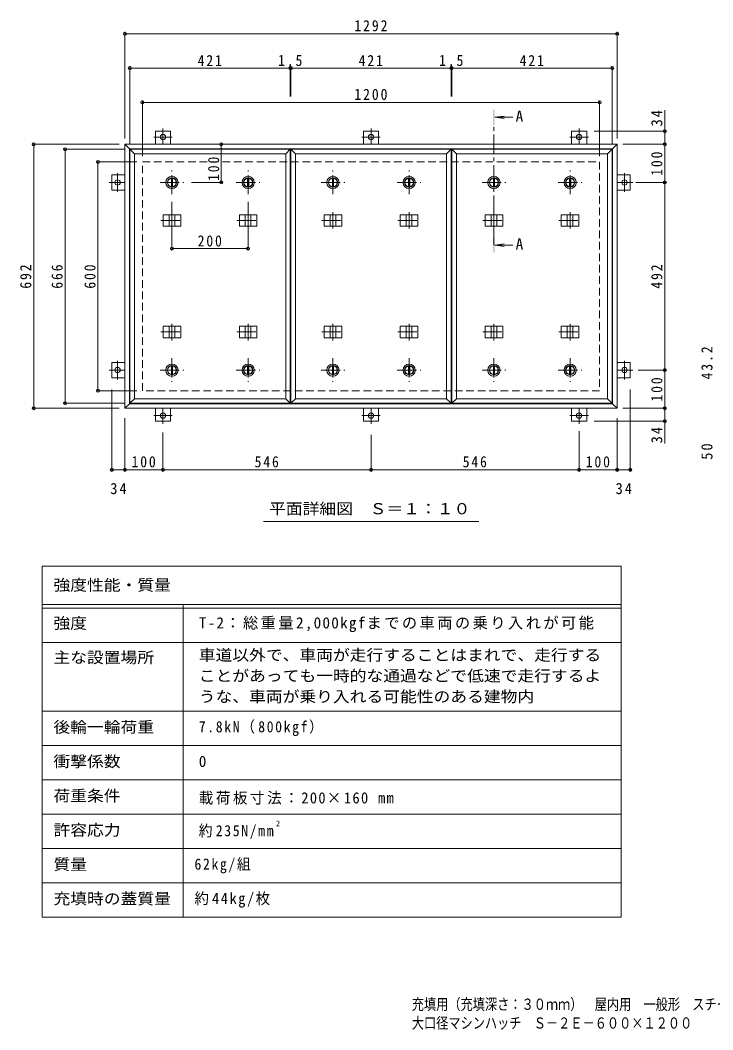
# Model space of a CAD drawing. Units: millimetres at full size, sheet at 1:10, with parts at other scales. Extents: x -1820 to 1949, y -1353 to 1294.
# Drawn here: x -1820 to -3, y -1353 to 1294 of the extents above; entities that cross this region are included whole.
import ezdxf
from ezdxf.enums import TextEntityAlignment as Align

# ---------------------------------------------------------------- set-up
doc = ezdxf.new("R2010")
doc.units = ezdxf.units.MM
doc.header["$LTSCALE"] = 10
doc.header["$PDMODE"] = 32
doc.header["$PDSIZE"] = 8
doc.linetypes.add('CHAIN1', pattern=[8, 5, -1, 1, -1])
doc.linetypes.add('DASHED2', pattern=[3, 2, -1])
for name, color, linetype, lineweight in [('0-1_躯体', 2, 'DASHED2', 9), ('0-2_仕上', 3, 'Continuous', 9), ('0-3_建具', 4, 'Continuous', 9), ('0-5_寸法', 4, 'Continuous', 9), ('0-C', 2, 'Continuous', 9), ('0-E', 3, 'Continuous', 9), ('0-F', 7, 'Continuous', 9), ('D-F', 7, 'Continuous', 9), ('F-5_F-5ﾚｲﾔ', 7, 'Continuous', 9), ('F-F_F-Fﾚｲﾔ', 2, 'Continuous', 9)]:
    doc.layers.add(name, color=color, linetype=linetype, lineweight=lineweight)
doc.styles.add('ＭＳ ゴシック', font='')
doc.styles.get('ＭＳ ゴシック').set_extended_font_data('MS Gothic')

msp = doc.modelspace()

# ---------------------------------------------------------------- linework, layer by layer
at = {"layer": '0-1_躯体'}
for p, q in [((-1499.65, 922.44), (-299.65, 922.44)), ((-1499.65, 322.44), (-1499.65, 922.44)), ((-299.65, 922.44), (-299.65, 322.44)), ((-299.65, 322.44), (-1499.65, 322.44))]:
    msp.add_line(p, q, dxfattribs=at)
at = {"layer": '0-2_仕上'}
for p, q in [((-1532.65, 955.44), (-1520.65, 943.44)), ((-1532.65, 289.44), (-1532.65, 955.44)), ((-1532.65, 955.44), (-1111.65, 955.44)), ((-1111.65, 289.44), (-1111.65, 955.44)), ((-1110.15, 955.44), (-1098.15, 943.44)), ((-1110.15, 289.44), (-1110.15, 955.44)), ((-1110.15, 955.44), (-689.15, 955.44)), ((-689.15, 289.44), (-689.15, 955.44)), ((-687.65, 955.44), (-675.65, 943.44)), ((-687.65, 289.44), (-687.65, 955.44)), ((-687.65, 955.44), (-266.65, 955.44)), ((-266.65, 289.44), (-266.65, 955.44)), ((-1520.65, 943.44), (-1123.65, 943.44)), ((-1098.15, 943.44), (-701.15, 943.44)), ((-675.65, 943.44), (-278.65, 943.44)), ((-1532.65, 289.44), (-1520.65, 301.44)), ((-1111.65, 289.44), (-1123.65, 301.44)), ((-1110.15, 289.44), (-1098.15, 301.44)), ((-689.15, 289.44), (-701.15, 301.44)), ((-687.65, 289.44), (-675.65, 301.44)), ((-266.65, 289.44), (-278.65, 301.44)), ((-1111.65, 289.44), (-1532.65, 289.44)), ((-689.15, 289.44), (-1110.15, 289.44)), ((-266.65, 289.44), (-687.65, 289.44))]:
    msp.add_line(p, q, dxfattribs=at)
for points in [[(-1123.65, 301.44), (-1123.65, 943.44), (-1111.65, 955.44)], [(-701.15, 301.44), (-701.15, 943.44), (-689.15, 955.44)], [(-278.65, 301.44), (-278.65, 943.44), (-266.65, 955.44)], [(-1123.65, 301.44), (-1520.65, 301.44), (-1520.65, 943.44)], [(-701.15, 301.44), (-1098.15, 301.44), (-1098.15, 943.44)], [(-278.65, 301.44), (-675.65, 301.44), (-675.65, 943.44)]]:
    msp.add_lwpolyline(points, dxfattribs=at)
at = {"layer": '0-3_建具', "color": 2}
for p, q in [((-1545.65, 968.44), (-253.65, 968.44)), ((-1545.65, 276.44), (-1545.65, 968.44)), ((-1533.65, 288.44), (-1533.65, 956.44)), ((-265.65, 956.44), (-253.65, 968.44)), ((-265.65, 288.44), (-265.65, 956.44)), ((-253.65, 968.44), (-253.65, 276.44)), ((-1533.65, 288.44), (-1545.65, 276.44)), ((-253.65, 276.44), (-1545.65, 276.44)), ((-265.65, 288.44), (-1533.65, 288.44)), ((-265.65, 288.44), (-253.65, 276.44))]:
    msp.add_line(p, q, dxfattribs=at)
at = {"layer": '0-3_建具', "linetype": 'CHAIN1'}
for p, q in [((-1451.56, 768.44), (-1392.74, 768.44)), ((-1422.15, 790.56), (-1422.15, 747.32)), ((-1251.56, 768.44), (-1192.74, 768.44)), ((-1222.15, 790.56), (-1222.15, 747.32)), ((-1029.06, 768.44), (-970.24, 768.44)), ((-999.65, 790.56), (-999.65, 747.32)), ((-829.06, 768.44), (-770.24, 768.44)), ((-799.65, 790.56), (-799.65, 747.32)), ((-606.56, 768.44), (-547.74, 768.44)), ((-577.15, 790.56), (-577.15, 747.32)), ((-406.56, 768.44), (-347.74, 768.44)), ((-377.15, 790.56), (-377.15, 747.32)), ((-1422.15, 454.32), (-1422.15, 497.56)), ((-1222.15, 454.32), (-1222.15, 497.56)), ((-999.65, 454.32), (-999.65, 497.56)), ((-799.65, 454.32), (-799.65, 497.56)), ((-577.15, 454.32), (-577.15, 497.56)), ((-377.15, 454.32), (-377.15, 497.56)), ((-1451.56, 476.44), (-1392.74, 476.44)), ((-1251.56, 476.44), (-1192.74, 476.44)), ((-1029.06, 476.44), (-970.24, 476.44)), ((-829.06, 476.44), (-770.24, 476.44)), ((-606.56, 476.44), (-547.74, 476.44)), ((-406.56, 476.44), (-347.74, 476.44))]:
    msp.add_line(p, q, dxfattribs=at)
at = {"layer": '0-3_建具'}
for p, q in [((-1445.24, 783.44), (-1445.24, 753.44)), ((-1445.24, 783.44), (-1399.06, 783.44)), ((-1429.65, 783.44), (-1429.65, 753.44)), ((-1414.65, 783.44), (-1414.65, 753.44)), ((-1399.06, 783.44), (-1399.06, 753.44)), ((-1245.24, 783.44), (-1245.24, 753.44)), ((-1245.24, 783.44), (-1199.06, 783.44)), ((-1229.65, 783.44), (-1229.65, 753.44)), ((-1214.65, 783.44), (-1214.65, 753.44)), ((-1199.06, 783.44), (-1199.06, 753.44)), ((-1022.74, 783.44), (-1022.74, 753.44)), ((-1022.74, 783.44), (-976.56, 783.44)), ((-1007.15, 783.44), (-1007.15, 753.44)), ((-992.15, 783.44), (-992.15, 753.44)), ((-976.56, 783.44), (-976.56, 753.44)), ((-822.74, 783.44), (-822.74, 753.44)), ((-822.74, 783.44), (-776.56, 783.44)), ((-807.15, 783.44), (-807.15, 753.44)), ((-792.15, 783.44), (-792.15, 753.44)), ((-776.56, 783.44), (-776.56, 753.44)), ((-600.24, 783.44), (-600.24, 753.44)), ((-600.24, 783.44), (-554.06, 783.44)), ((-584.65, 783.44), (-584.65, 753.44)), ((-569.65, 783.44), (-569.65, 753.44)), ((-554.06, 783.44), (-554.06, 753.44)), ((-400.24, 783.44), (-400.24, 753.44)), ((-400.24, 783.44), (-354.06, 783.44)), ((-384.65, 783.44), (-384.65, 753.44)), ((-369.65, 783.44), (-369.65, 753.44)), ((-354.06, 783.44), (-354.06, 753.44)), ((-1445.24, 753.44), (-1399.06, 753.44)), ((-1245.24, 753.44), (-1199.06, 753.44)), ((-1022.74, 753.44), (-976.56, 753.44)), ((-822.74, 753.44), (-776.56, 753.44)), ((-600.24, 753.44), (-554.06, 753.44)), ((-400.24, 753.44), (-354.06, 753.44)), ((-1445.24, 461.44), (-1445.24, 491.44)), ((-1445.24, 491.44), (-1399.06, 491.44)), ((-1429.65, 461.44), (-1429.65, 491.44)), ((-1414.65, 461.44), (-1414.65, 491.44)), ((-1399.06, 461.44), (-1399.06, 491.44)), ((-1245.24, 461.44), (-1245.24, 491.44)), ((-1245.24, 491.44), (-1199.06, 491.44)), ((-1229.65, 461.44), (-1229.65, 491.44)), ((-1214.65, 461.44), (-1214.65, 491.44)), ((-1199.06, 461.44), (-1199.06, 491.44)), ((-1022.74, 461.44), (-1022.74, 491.44)), ((-1022.74, 491.44), (-976.56, 491.44)), ((-1007.15, 461.44), (-1007.15, 491.44)), ((-992.15, 461.44), (-992.15, 491.44)), ((-976.56, 461.44), (-976.56, 491.44)), ((-822.74, 461.44), (-822.74, 491.44)), ((-822.74, 491.44), (-776.56, 491.44)), ((-807.15, 461.44), (-807.15, 491.44)), ((-792.15, 461.44), (-792.15, 491.44)), ((-776.56, 461.44), (-776.56, 491.44)), ((-600.24, 461.44), (-600.24, 491.44)), ((-600.24, 491.44), (-554.06, 491.44)), ((-584.65, 461.44), (-584.65, 491.44)), ((-569.65, 461.44), (-569.65, 491.44)), ((-554.06, 461.44), (-554.06, 491.44)), ((-400.24, 461.44), (-400.24, 491.44)), ((-400.24, 491.44), (-354.06, 491.44)), ((-384.65, 461.44), (-384.65, 491.44)), ((-369.65, 461.44), (-369.65, 491.44)), ((-354.06, 461.44), (-354.06, 491.44)), ((-1445.24, 461.44), (-1399.06, 461.44)), ((-1245.24, 461.44), (-1199.06, 461.44)), ((-1022.74, 461.44), (-976.56, 461.44)), ((-822.74, 461.44), (-776.56, 461.44)), ((-600.24, 461.44), (-554.06, 461.44)), ((-400.24, 461.44), (-354.06, 461.44))]:
    msp.add_line(p, q, dxfattribs=at)
at = {"layer": '0-3_建具', "color": 2}
msp.add_lwpolyline([(-1545.65, 968.44), (-1533.65, 956.44), (-265.65, 956.44)], dxfattribs=at)
at = {"layer": '0-5_寸法'}
for p, q in [((-575.15, 1039.26), (-550.36, 1042.52)), ((-575.15, 1039.26), (-550.36, 1035.99)), ((-575.15, 1039.26), (-527.68, 1039.26)), ((-575.15, 704.13), (-550.36, 707.4)), ((-575.15, 704.13), (-550.36, 700.87)), ((-575.15, 704.13), (-527.68, 704.13))]:
    msp.add_line(p, q, dxfattribs=at)
at = {"layer": '0-5_寸法', "linetype": 'CHAIN1'}
msp.add_line((-577.15, 704.13), (-577.15, 1019.26), dxfattribs=at)
at = {"layer": '0-5_寸法', "color": 7}
msp.add_line((-1182.18, -20.19), (-617.12, -20.19), dxfattribs=at)
at = {"layer": '0-5_寸法'}
for points in [[(-575.15, 1059.26), (-579.15, 1059.26), (-575.15, 1019.26), (-579.15, 1019.26)], [(-575.15, 684.13), (-579.15, 684.13), (-575.15, 724.13), (-579.15, 724.13)]]:
    msp.add_solid(points, dxfattribs=at)
at = {"layer": '0-C'}
for p, q in [((-1423.65, 879.84), (-1423.65, 857.04)), ((-1420.65, 879.84), (-1420.65, 857.04)), ((-1223.65, 879.84), (-1223.65, 857.04)), ((-1220.65, 879.84), (-1220.65, 857.04)), ((-1001.15, 879.84), (-1001.15, 857.04)), ((-998.15, 879.84), (-998.15, 857.04)), ((-801.15, 879.84), (-801.15, 857.04)), ((-798.15, 879.84), (-798.15, 857.04)), ((-578.65, 879.84), (-578.65, 857.04)), ((-575.65, 879.84), (-575.65, 857.04)), ((-378.65, 879.84), (-378.65, 857.04)), ((-375.65, 879.84), (-375.65, 857.04)), ((-1423.65, 365.04), (-1423.65, 387.84)), ((-1420.65, 365.04), (-1420.65, 387.84)), ((-1223.65, 365.04), (-1223.65, 387.84)), ((-1220.65, 365.04), (-1220.65, 387.84)), ((-1001.15, 365.04), (-1001.15, 387.84)), ((-998.15, 365.04), (-998.15, 387.84)), ((-801.15, 365.04), (-801.15, 387.84)), ((-798.15, 365.04), (-798.15, 387.84)), ((-578.65, 365.04), (-578.65, 387.84)), ((-575.65, 365.04), (-575.65, 387.84)), ((-378.65, 365.04), (-378.65, 387.84)), ((-375.65, 365.04), (-375.65, 387.84))]:
    msp.add_line(p, q, dxfattribs=at)
at = {"layer": '0-C', "linetype": 'CHAIN1'}
for p, q in [((-1422.15, 837.44), (-1422.15, 899.44)), ((-1222.15, 837.44), (-1222.15, 899.44)), ((-999.65, 837.44), (-999.65, 899.44)), ((-799.65, 837.44), (-799.65, 899.44)), ((-377.15, 837.44), (-377.15, 899.44)), ((-1453.15, 868.44), (-1391.15, 868.44)), ((-1253.15, 868.44), (-1191.15, 868.44)), ((-1030.65, 868.44), (-968.65, 868.44)), ((-830.65, 868.44), (-768.65, 868.44)), ((-608.15, 868.44), (-546.15, 868.44)), ((-408.15, 868.44), (-346.15, 868.44)), ((-1422.15, 407.44), (-1422.15, 345.44)), ((-1222.15, 407.44), (-1222.15, 345.44)), ((-999.65, 407.44), (-999.65, 345.44)), ((-799.65, 407.44), (-799.65, 345.44)), ((-577.15, 407.44), (-577.15, 345.44)), ((-377.15, 407.44), (-377.15, 345.44)), ((-1453.15, 376.44), (-1391.15, 376.44)), ((-1253.15, 376.44), (-1191.15, 376.44)), ((-1030.65, 376.44), (-968.65, 376.44)), ((-830.65, 376.44), (-768.65, 376.44)), ((-608.15, 376.44), (-546.15, 376.44)), ((-408.15, 376.44), (-346.15, 376.44))]:
    msp.add_line(p, q, dxfattribs=at)
at = {"layer": '0-C'}
for centre, radius in [((-1422.15, 868.44), 16), ((-1422.15, 868.44), 12), ((-1422.15, 868.44), 11.5), ((-1222.15, 868.44), 16), ((-1222.15, 868.44), 12), ((-1222.15, 868.44), 11.5), ((-999.65, 868.44), 16), ((-999.65, 868.44), 12), ((-999.65, 868.44), 11.5), ((-799.65, 868.44), 16), ((-799.65, 868.44), 12), ((-799.65, 868.44), 11.5), ((-577.15, 868.44), 16), ((-577.15, 868.44), 12), ((-577.15, 868.44), 11.5), ((-377.15, 868.44), 16), ((-377.15, 868.44), 12), ((-377.15, 868.44), 11.5), ((-1422.15, 376.44), 16), ((-1422.15, 376.44), 12), ((-1422.15, 376.44), 11.5), ((-1222.15, 376.44), 16), ((-1222.15, 376.44), 12), ((-1222.15, 376.44), 11.5), ((-999.65, 376.44), 16), ((-999.65, 376.44), 12), ((-999.65, 376.44), 11.5), ((-799.65, 376.44), 16), ((-799.65, 376.44), 12), ((-799.65, 376.44), 11.5), ((-577.15, 376.44), 16), ((-577.15, 376.44), 12), ((-577.15, 376.44), 11.5), ((-377.15, 376.44), 16), ((-377.15, 376.44), 12), ((-377.15, 376.44), 11.5)]:
    msp.add_circle(centre, radius, dxfattribs=at)
at = {"layer": '0-E', "linetype": 'CHAIN1'}
for p, q in [((-1445.65, 1009.61), (-1445.65, 968.44)), ((-899.65, 1009.61), (-899.65, 968.44)), ((-353.65, 1009.61), (-353.65, 968.44)), ((-1421.27, 987.64), (-1470.03, 987.64)), ((-875.27, 987.64), (-924.03, 987.64)), ((-329.27, 987.64), (-378.03, 987.64)), ((-1564.85, 892.82), (-1564.85, 844.06)), ((-234.45, 844.06), (-234.45, 892.82)), ((-1586.82, 868.44), (-1545.65, 868.44)), ((-212.48, 868.44), (-253.65, 868.44)), ((-1564.85, 400.82), (-1564.85, 352.06)), ((-234.45, 352.06), (-234.45, 400.82)), ((-1586.82, 376.44), (-1545.65, 376.44)), ((-212.48, 376.44), (-253.65, 376.44)), ((-1445.65, 235.27), (-1445.65, 276.44)), ((-899.65, 235.27), (-899.65, 276.44)), ((-353.65, 235.27), (-353.65, 276.44)), ((-1470.03, 257.24), (-1421.27, 257.24)), ((-924.03, 257.24), (-875.27, 257.24)), ((-378.03, 257.24), (-329.27, 257.24))]:
    msp.add_line(p, q, dxfattribs=at)
at = {"layer": '0-E'}
for p, q in [((-1465.65, 1002.64), (-1425.65, 1002.64)), ((-1465.65, 1002.64), (-1465.65, 968.44)), ((-1425.65, 1002.64), (-1425.65, 968.44)), ((-919.65, 1002.64), (-879.65, 1002.64)), ((-919.65, 1002.64), (-919.65, 968.44)), ((-879.65, 1002.64), (-879.65, 968.44)), ((-373.65, 1002.64), (-333.65, 1002.64)), ((-373.65, 1002.64), (-373.65, 968.44)), ((-333.65, 1002.64), (-333.65, 968.44)), ((-1579.85, 848.44), (-1579.85, 888.44)), ((-1579.85, 888.44), (-1545.65, 888.44)), ((-219.45, 888.44), (-253.65, 888.44)), ((-219.45, 888.44), (-219.45, 848.44)), ((-1579.85, 848.44), (-1545.65, 848.44)), ((-219.45, 848.44), (-253.65, 848.44)), ((-1579.85, 356.44), (-1579.85, 396.44)), ((-1579.85, 396.44), (-1545.65, 396.44)), ((-219.45, 396.44), (-253.65, 396.44)), ((-219.45, 396.44), (-219.45, 356.44)), ((-1579.85, 356.44), (-1545.65, 356.44)), ((-219.45, 356.44), (-253.65, 356.44)), ((-1465.65, 242.24), (-1465.65, 276.44)), ((-1425.65, 242.24), (-1425.65, 276.44)), ((-919.65, 242.24), (-919.65, 276.44)), ((-879.65, 242.24), (-879.65, 276.44)), ((-373.65, 242.24), (-373.65, 276.44)), ((-333.65, 242.24), (-333.65, 276.44)), ((-1425.65, 242.24), (-1465.65, 242.24)), ((-879.65, 242.24), (-919.65, 242.24)), ((-333.65, 242.24), (-373.65, 242.24))]:
    msp.add_line(p, q, dxfattribs=at)
for centre in [(-1445.65, 987.64), (-899.65, 987.64), (-353.65, 987.64), (-1564.85, 868.44), (-234.45, 868.44), (-1564.85, 376.44), (-234.45, 376.44), (-1445.65, 257.24), (-899.65, 257.24), (-353.65, 257.24)]:
    msp.add_circle(centre, 7, dxfattribs=at)
at = {"layer": '0-F'}
for p, q in [((-1545.65, 983.44), (-1545.65, 1263.44)), ((-1545.65, 1258.44), (-253.65, 1258.44)), ((-253.65, 983.44), (-253.65, 1263.44)), ((-1532.65, 970.44), (-1532.65, 1173.44)), ((-1111.65, 1168.44), (-1532.65, 1168.44)), ((-1111.65, 1171.44), (-1111.65, 1094.24)), ((-1110.15, 1168.44), (-1111.65, 1168.44)), ((-1110.15, 1171.44), (-1110.15, 1094.24)), ((-689.15, 1168.44), (-1110.15, 1168.44)), ((-689.15, 1171.44), (-689.15, 1094.24)), ((-687.65, 1168.44), (-689.15, 1168.44)), ((-687.65, 1171.44), (-687.65, 1094.24)), ((-266.65, 1168.44), (-687.65, 1168.44)), ((-266.65, 970.44), (-266.65, 1173.44)), ((-1499.65, 937.44), (-1499.65, 1083.44)), ((-1499.65, 1078.44), (-299.65, 1078.44)), ((-299.65, 937.44), (-299.65, 1083.44)), ((-128.67, 1002.64), (-128.67, 1057.82)), ((-123.67, 1002.64), (-313.65, 1002.64)), ((-128.67, 968.44), (-128.67, 1002.64)), ((-1560.65, 968.44), (-1789.91, 968.44)), ((-1784.91, 276.44), (-1784.91, 968.44)), ((-1547.65, 955.44), (-1707.44, 955.44)), ((-1702.44, 289.44), (-1702.44, 955.44)), ((-1292.77, 968.44), (-1292.77, 868.44)), ((-238.65, 968.44), (-123.67, 968.44)), ((-128.67, 868.44), (-128.67, 968.44)), ((-1514.65, 922.44), (-1621.27, 922.44)), ((-1616.27, 322.44), (-1616.27, 922.44)), ((-1289.77, 868.44), (-1371.15, 868.44)), ((-204.72, 868.44), (-123.67, 868.44)), ((-128.67, 376.44), (-128.67, 868.44)), ((-1422.15, 692.14), (-1422.15, 817.44)), ((-1222.15, 692.14), (-1222.15, 817.44)), ((-1422.15, 695.14), (-1222.15, 695.14)), ((-198.13, 376.44), (-123.67, 376.44)), ((-128.67, 276.44), (-128.67, 376.44)), ((-1514.65, 322.44), (-1621.27, 322.44)), ((-1579.85, 110.07), (-1579.85, 325.23)), ((-219.45, 110.08), (-219.45, 325.23)), ((-1560.65, 276.44), (-1789.91, 276.44)), ((-1547.65, 289.44), (-1707.44, 289.44)), ((-238.65, 276.44), (-123.67, 276.44)), ((-128.67, 276.44), (-128.67, 242.24)), ((-1545.65, 250.23), (-1545.65, 110.07)), ((-123.67, 242.24), (-313.65, 242.24)), ((-253.65, 250.23), (-253.65, 110.08)), ((-128.67, 242.24), (-128.67, 184.29)), ((-1445.65, 212.93), (-1445.65, 110.07)), ((-353.65, 216.3), (-353.65, 110.07)), ((-899.65, 207.09), (-899.65, 110.07)), ((-1579.85, 115.07), (-1545.65, 115.07)), ((-1545.65, 115.07), (-1445.65, 115.07)), ((-1445.65, 115.07), (-899.65, 115.07)), ((-899.65, 115.07), (-353.65, 115.07)), ((-353.65, 115.07), (-253.65, 115.07)), ((-253.65, 115.07), (-219.45, 115.07))]:
    msp.add_line(p, q, dxfattribs=at)
for p in [(-1545.65, 1258.44), (-253.65, 1258.44), (-1532.65, 1168.44), (-1111.65, 1168.44), (-1110.15, 1168.44), (-689.15, 1168.44), (-687.65, 1168.44), (-266.65, 1168.44), (-1499.65, 1078.44), (-299.65, 1078.44), (-128.67, 1002.64), (-1784.91, 968.44), (-1702.44, 955.44), (-1292.77, 968.44), (-128.67, 968.44), (-1616.27, 922.44), (-1292.77, 868.44), (-128.67, 868.44), (-1422.15, 695.14), (-1222.15, 695.14), (-128.67, 376.44), (-1616.27, 322.44), (-1702.44, 289.44), (-1784.91, 276.44), (-128.67, 276.44), (-128.67, 242.24), (-1579.85, 115.07), (-1545.65, 115.07), (-1445.65, 115.07), (-899.65, 115.07), (-353.65, 115.07), (-253.65, 115.08), (-219.45, 115.07)]:
    msp.add_point(p, dxfattribs=at)
at = {"layer": 'F-5_F-5ﾚｲﾔ'}
for p, q in [((-243, -138), (-243, -1058)), ((-1763, -338), (-243, -338)), ((-1763, -518), (-243, -518))]:
    msp.add_line(p, q, dxfattribs=at)
at = {"layer": 'F-F_F-Fﾚｲﾔ', "color": 7}
for p, q in [((-1763, -138), (-1763, -1058)), ((-1763, -138), (-243, -138)), ((-1763, -238), (-243, -238)), ((-1393, -238), (-1393, -1058)), ((-1763, -248), (-243, -248)), ((-1763, -338), (-243, -338)), ((-1763, -518), (-243, -518)), ((-1763, -608), (-243, -608)), ((-1763, -698), (-243, -698)), ((-243, -788), (-1763, -788)), ((-243, -878), (-1763, -878)), ((-243, -968), (-1763, -968)), ((-243, -1058), (-1763, -1058))]:
    msp.add_line(p, q, dxfattribs=at)

# ---------------------------------------------------------------- texts
at = {"layer": '0-5_寸法', "color": 2, "style": 'ＭＳ ゴシック'}
for p in [(-520.12, 1018.86), (-520.12, 683.74)]:
    msp.add_text('A', height=29.33, dxfattribs=at).set_placement(p, align=Align.BOTTOM_LEFT)
at = {"layer": '0-5_寸法', "color": 2, "style": 'ＭＳ ゴシック', "width": 1.1}
msp.add_text('平面詳細図\u3000Ｓ＝１：１０', height=29.33, dxfattribs=at).set_placement((-1167.15, -10.38), align=Align.BOTTOM_LEFT)
at = {"layer": '0-F', "color": 2, "char_height": 29.33, "attachment_point": 7, "style": 'ＭＳ ゴシック'}
for s, insert in [('\\T1.28;\\W0.9;1292', (-943.4, 1264.44)), ('\\T1.27;\\W0.9;421', (-1354.65, 1173.44)), ('\\T1.27;\\W0.9;1.5', (-1143.4, 1173.44)), ('\\T1.27;\\W0.9;421', (-932.15, 1173.44)), ('\\T1.27;\\W0.9;1.5', (-720.9, 1173.44)), ('\\T1.27;\\W0.9;421', (-509.65, 1173.44)), ('\\T1.28;\\W0.9;1200', (-943.4, 1084.44)), ('\\T1.27;\\W0.9;200', (-1354.65, 700.14)), ('\\T1.27;\\W0.9;100', (-1528.15, 121.07)), ('\\T1.27;\\W0.9;546', (-1205.15, 121.07)), ('\\T1.27;\\W0.9;546', (-659.15, 121.07)), ('\\T1.27;\\W0.9;100', (-336.15, 121.07)), ('\\T1.27;\\W0.95;34', (-1584, 50.85)), ('\\T1.27;\\W0.95;34', (-257.8, 50.85))]:
    msp.add_mtext(s, dxfattribs=dict(at, insert=insert))
at = {"layer": '0-F', "color": 2, "char_height": 29.33, "attachment_point": 7, "rotation": 90, "style": 'ＭＳ ゴシック'}
for s, insert in [('\\T1.27;\\W0.95;34', (-134.67, 1015.32)), ('\\T1.27;\\W0.9;100', (-1297.77, 872.45)), ('\\T1.27;\\W0.9;100', (-134.67, 885.94)), ('\\T1.27;\\W0.9;692', (-1790.91, 589.94)), ('\\T1.27;\\W0.9;666', (-1708.44, 589.94)), ('\\T1.27;\\W0.9;600', (-1622.27, 589.94)), ('\\T1.27;\\W0.9;492', (-134.67, 589.94)), ('\\T1.27;\\W0.9;100', (-134.67, 293.94)), ('\\T1.27;\\W0.95;34', (-134.67, 184.29))]:
    msp.add_mtext(s, dxfattribs=dict(at, insert=insert))
at = {"layer": 'D-F', "color": 2, "char_height": 29.33, "attachment_point": 7, "rotation": 90, "style": 'ＭＳ ゴシック'}
for s, insert in [('\\T1.28;\\W0.9;43.2', (-3.13, 351.82)), ('\\T1.27;\\W0.95;50', (-3.13, 141.32))]:
    msp.add_mtext(s, dxfattribs=dict(at, insert=insert))
at = {"layer": 'F-5_F-5ﾚｲﾔ', "color": 6, "style": 'ＭＳ ゴシック'}
msp.add_text('2', height=14.66, dxfattribs=at).set_placement((-1148.94, -823.78), align=Align.BOTTOM_LEFT)
at = {"layer": 'F-5_F-5ﾚｲﾔ', "color": 2, "style": 'ＭＳ ゴシック', "width": 0.8}
for s, p in [('充填用（充填深さ：３０ｍｍ）\u3000屋内用\u3000一般形\u3000スチール製\u3000ステンレス目地', (-792.72, -1309.74)), ('大口径マシンハッチ\u3000Ｓ－２Ｅ－６００×１２００', (-792.72, -1358.94))]:
    msp.add_text(s, height=29.33, dxfattribs=at).set_placement(p, align=Align.BOTTOM_LEFT)
at = {"layer": 'F-F_F-Fﾚｲﾔ', "style": 'ＭＳ ゴシック', "width": 1.1}
for s, p in [('強度性能・質量', (-1733, -210.57)), ('強度', (-1733, -310.5)), ('主な設置場所', (-1733, -400.5)), ('車道以外で、車両が走行することはまれで、走行する', (-1351.67, -394.07)), ('ことがあっても一時的な通過などで低速で走行するよ', (-1351.67, -448.55)), ('うな、車両が乗り入れる可能性のある建物内', (-1351.67, -503.04)), ('後輪一輪荷重', (-1733, -583)), ('衝撃係数', (-1733, -673)), ('荷重条件', (-1733, -763)), ('許容応力', (-1733, -853)), ('質量', (-1733, -943)), ('充填時の蓋質量', (-1733, -1033))]:
    msp.add_text(s, height=29.33, dxfattribs=at).set_placement(p, align=Align.BOTTOM_LEFT)
at = {"layer": 'F-F_F-Fﾚｲﾔ', "style": 'ＭＳ ゴシック'}
msp.add_text('0', height=29.33, dxfattribs=at).set_placement((-1351.67, -673), align=Align.BOTTOM_LEFT)
at = {"layer": 'F-F_F-Fﾚｲﾔ', "char_height": 29.33, "attachment_point": 7, "style": 'ＭＳ ゴシック'}
for s, insert in [('\\T1.16;T-2：総重量2,000kgfまでの車両の乗り入れが可能', (-1351.67, -310.5)), ('\\T1.24;\\W0.9;7.8kN（800kgf）', (-1351.67, -583)), ('\\T1.18;\\W0.95;載荷板寸法：200×160\\~mm', (-1351.67, -763)), ('\\T1.24;\\W0.9;約235N/mm', (-1351.67, -853)), ('\\T1.24;\\W0.9;62kg/組', (-1362.92, -943)), ('\\T1.21;\\W0.95;約44kg/枚', (-1362.92, -1033))]:
    msp.add_mtext(s, dxfattribs=dict(at, insert=insert))

doc.saveas('drawing.dxf')
